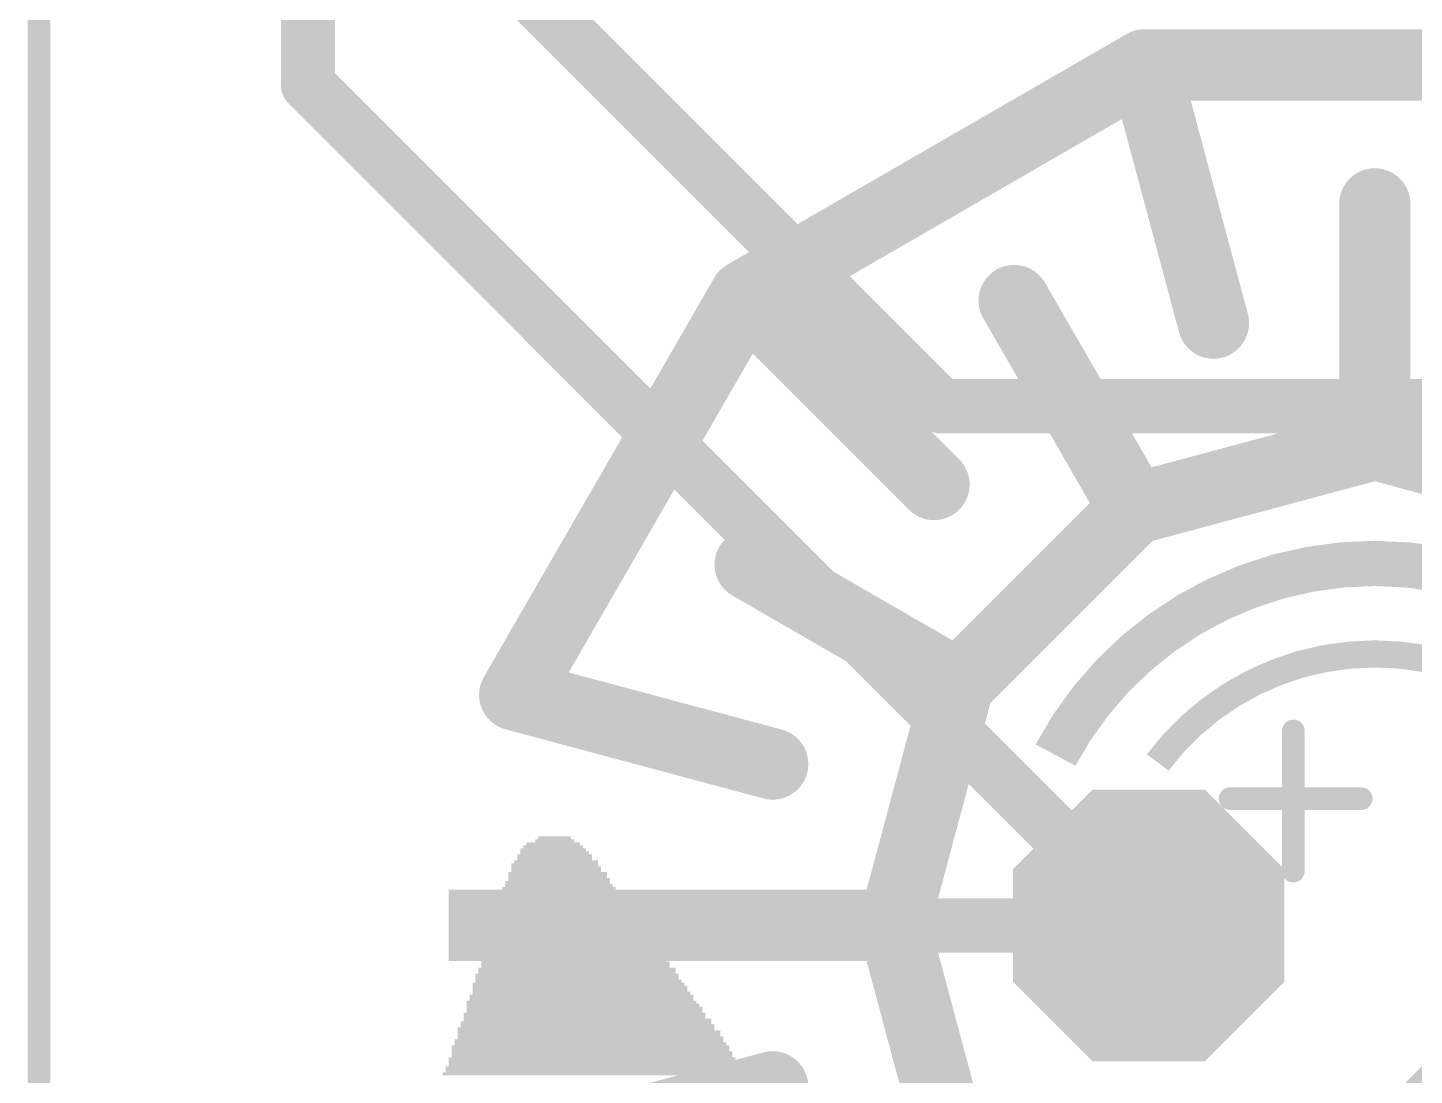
# Model space of a CAD drawing. Extents: x -30.9 to 30.6, y -30.5 to 30.5.
# Drawn here: x -15.04 to -7.25, y -23.31 to -17.43 of the extents above; entities that cross this region are included whole.
import ezdxf

# ---------------------------------------------------------------- set-up
doc = ezdxf.new("R2010")
doc.units = 0
for name, color, linetype in [('1', 12, 'CONTINUOUS'), ('16', 132, 'CONTINUOUS'), ('17', 110, 'CONTINUOUS'), ('21', 40, 'CONTINUOUS'), ('22', 6, 'CONTINUOUS'), ('49', 253, 'CONTINUOUS')]:
    doc.layers.add(name, color=color, linetype=linetype)

# ---------------------------------------------------------------- blocks, each defined once
blk = doc.blocks.new('OCTAGONP')
at = {"const_width": 0.5}
blk.add_lwpolyline([(-0.25, -0.1036), (-0.25, 0.1036), (-0.1036, 0.25), (0.1036, 0.25), (0.25, 0.1036), (0.25, -0.1036), (0.1036, -0.25), (-0.1036, -0.25), (-0.25, -0.1036), (-0.25, 0.1036)], dxfattribs=at)
blk = doc.blocks.new('RECT')
blk.add_solid([(-0.5, -0.5), (0.5, -0.5), (-0.5, 0.5), (0.5, 0.5)])

msp = doc.modelspace()

# ---------------------------------------------------------------- linework, layer by layer
at = {"layer": '1'}
for points, const_width in [([(-8.7661, -17.6424), (-11.0075, -18.9365)], 0.4), ([(-8.3779, -19.0913), (-8.7661, -17.6424)], 0.4), ([(-6.1779, -17.6424), (-8.7661, -17.6424)], 0.4), ([(-7.472, -19.772), (-7.472, -18.422)], 0.4), ([(-11.0075, -18.9365), (-12.3016, -21.1779)], 0.4), ([(-9.9469, -19.9971), (-11.0075, -18.9365)], 0.4), ([(-8.822, -20.1337), (-9.497, -18.9646)], 0.4), ([(-7.472, -19.772), (-8.822, -20.1337)], 0.4), ([(-6.122, -20.1337), (-7.472, -19.772)], 0.4), ([(-8.822, -20.1337), (-9.8103, -21.122)], 0.4), ([(-9.8103, -21.122), (-10.9794, -20.447)], 0.4), ([(-9.8103, -21.122), (-10.172, -22.472)], 0.4), ([(-10.8527, -21.5661), (-12.3016, -21.1779)], 0.4), ([(-12.472, -22.472), (-8.742, -22.472)], 0.3048), ([(-10.172, -22.472), (-12.422, -22.472)], 0.4), ([(-10.172, -22.472), (-9.8103, -23.822)], 0.4), ([(-10.8527, -23.3779), (-12.3016, -23.7661)], 0.4)]:
    msp.add_lwpolyline(points, dxfattribs=dict(at, const_width=const_width))
for points, const_width in [([(-8.6695, -17.6165, 1), (-8.8627, -17.6683)], 0.2), ([(-8.7661, -17.5424, 1), (-8.7661, -17.7424)], 0.2), ([(-8.7161, -17.729, 1), (-8.8161, -17.5558)], 0.2), ([(-7.372, -18.422, 1), (-7.572, -18.422)], 0.2), ([(-10.9368, -18.8658, 1), (-11.0782, -19.0072)], 0.2), ([(-11.0575, -18.8499, 1), (-10.9575, -19.0231)], 0.2), ([(-10.9209, -18.9865, 1), (-11.0941, -18.8865)], 0.2), ([(-9.4104, -18.9146, 1), (-9.5836, -19.0146)], 0.2), ([(-8.4745, -19.1171, 1), (-8.2813, -19.0654)], 0.2), ([(-7.4461, -19.6754, 1), (-7.4979, -19.8686)], 0.2), ([(-7.4461, -19.8686, 1), (-7.4979, -19.6754)], 0.2), ([(-7.572, -19.772, 1), (-7.372, -19.772)], 0.2), ([(-10.0176, -20.0678, 1), (-9.8762, -19.9264)], 0.2), ([(-8.8479, -20.0371, 1), (-8.7961, -20.2303)], 0.2), ([(-8.9086, -20.1837, 1), (-8.7354, -20.0837)], 0.2), ([(-8.7513, -20.2044, 1), (-8.8927, -20.063)], 0.2), ([(-10.9294, -20.3604, 1), (-11.0294, -20.5336)], 0.2), ([(-9.7137, -21.1479, 1), (-9.9069, -21.0961)], 0.2), ([(-9.8603, -21.2086, 1), (-9.7603, -21.0354)], 0.2), ([(-12.2757, -21.0813, 1), (-12.3275, -21.2745)], 0.2), ([(-9.881, -21.0513, 1), (-9.7396, -21.1927)], 0.2), ([(-12.3882, -21.1279, 1), (-12.215, -21.2279)], 0.2), ([(-10.8786, -21.6627, 1), (-10.8269, -21.4695)], 0.2), ([(-12.472, -22.3958, 1), (-12.472, -22.5482)], 0.1524), ([(-12.422, -22.372, 1), (-12.422, -22.572)], 0.2), ([(-10.0754, -22.4461, 1), (-10.2686, -22.4979)], 0.2), ([(-10.172, -22.572, 1), (-10.172, -22.372)], 0.2), ([(-8.742, -22.5482, 1), (-8.742, -22.3958)], 0.1524), ([(-10.2686, -22.4461, 1), (-10.0754, -22.4979)], 0.2), ([(-10.8269, -23.4745, 1), (-10.8786, -23.2813)], 0.2)]:
    msp.add_lwpolyline(points, format="xyb", dxfattribs=dict(at, const_width=const_width))
at = {"layer": '16', "const_width": 0.3048}
for points in [[(-13.462, -6.858), (-13.462, -17.752)], [(-12.192, -17.272), (-9.906, -19.558)], [(-13.462, -17.752), (-8.742, -22.472)], [(-9.906, -19.558), (3.344, -19.558)], [(-6.202, -22.472), (-8.368, -24.638)]]:
    msp.add_lwpolyline(points, dxfattribs=at)
at = {"layer": '16', "const_width": 0.1524}
for points in [[(-13.4081, -17.6981, 1), (-13.5159, -17.8059)], [(-13.5382, -17.752, 1), (-13.3858, -17.752)], [(-9.906, -19.4818, 1), (-9.906, -19.6342)], [(-9.9599, -19.6119, 1), (-9.8521, -19.5041)], [(-8.7959, -22.5259, 1), (-8.6881, -22.4181)]]:
    msp.add_lwpolyline(points, format="xyb", dxfattribs=at)
at = {"layer": '21'}
for points, const_width in [([(-7.472, -20.44, 0.277), (-9.2649, -21.5158)], 0.254), ([(-5.911, -21.1711, 0.2226), (-7.472, -20.44)], 0.254), ([(-7.472, -20.948, 0.2361), (-8.6912, -21.5576)], 0.1524), ([(-6.2319, -21.5862, 0.2422), (-7.472, -20.948)], 0.1524), ([(-7.8975, -21.3798, 1), (-7.961, -21.3798)], 0.0635), ([(-8.2848, -21.7291, 1), (-8.2848, -21.7925)], 0.0635), ([(-7.5482, -21.7925, 1), (-7.5482, -21.7291)], 0.0635), ([(-7.961, -22.1672, 1), (-7.8975, -22.1672)], 0.0635)]:
    msp.add_lwpolyline(points, format="xyb", dxfattribs=dict(at, const_width=const_width))
at = {"layer": '21', "const_width": 0.127}
for points in [[(-7.9292, -22.1672), (-7.9292, -21.3798)], [(-8.2848, -21.7608), (-7.5482, -21.7608)]]:
    msp.add_lwpolyline(points, dxfattribs=at)
at = {"layer": '49', "const_width": 0.127}
msp.add_lwpolyline([(-14.972, -14.972), (-14.972, -29.972)], dxfattribs=at)

# ---------------------------------------------------------------- block references
at = {"layer": '1', "xscale": 0.4, "yscale": 0.4, "rotation": 180}
msp.add_blockref('RECT', (-12.472, -22.472), dxfattribs=at)
at = {"layer": '17', "xscale": 1.524, "yscale": 1.524}
msp.add_blockref('OCTAGONP', (-8.742, -22.472), dxfattribs=at)
msp.add_blockref('OCTAGONP', (-8.742, -22.472), dxfattribs=at)
at = {"layer": '22', "rotation": 180}
for p, xscale, yscale in [((-12.0856, -22.0305), 0.3353, 0.0167), ((-12.0856, -22.0137), 0.3018, 0.0168), ((-12.0772, -21.9969), 0.218, 0.0168), ((-12.0772, -21.9802), 0.1844, 0.0167), ((-12.0688, -22.1143), 0.4694, 0.0167), ((-12.0772, -22.0807), 0.4191, 0.0168), ((-12.0772, -22.0975), 0.4191, 0.0168), ((-12.0856, -22.0472), 0.3688, 0.0168), ((-12.0772, -22.064), 0.3856, 0.0167), ((-12.0604, -22.1813), 0.5532, 0.0168), ((-12.0772, -22.131), 0.4862, 0.0168), ((-12.0689, -22.1478), 0.5029, 0.0168), ((-12.0689, -22.1646), 0.5029, 0.0167), ((-12.0521, -22.2651), 0.6371, 0.0168), ((-12.0605, -22.2316), 0.5867, 0.0168), ((-12.0521, -22.2484), 0.6035, 0.0167), ((-12.0604, -22.1981), 0.5532, 0.0168), ((-12.0521, -22.2149), 0.5699, 0.0167), ((-12.0353, -22.3322), 0.7041, 0.0168), ((-12.0353, -22.349), 0.7041, 0.0167), ((-12.0437, -22.2819), 0.6538, 0.0168), ((-12.0437, -22.2987), 0.6538, 0.0167), ((-12.0353, -22.3154), 0.6706, 0.0168), ((-12.0269, -22.3825), 0.7544, 0.0168), ((-12.0185, -22.3993), 0.7712, 0.0167), ((-12.0185, -22.416), 0.7712, 0.0168), ((-12.0185, -22.3657), 0.7376, 0.0168), ((-12.0102, -22.4831), 0.8549, 0.0167), ((-12.0018, -22.4998), 0.8717, 0.0168), ((-12.0102, -22.4328), 0.8215, 0.0168), ((-12.0102, -22.4496), 0.8215, 0.0167), ((-12.0018, -22.4663), 0.8382, 0.0168), ((-11.985, -22.5837), 0.9723, 0.0167), ((-11.9934, -22.5501), 0.922, 0.0168), ((-11.985, -22.5669), 0.9388, 0.0168), ((-11.9934, -22.5166), 0.8885, 0.0168), ((-11.985, -22.5334), 0.9052, 0.0167), ((-11.9766, -22.634), 1.0226, 0.0167), ((-11.9682, -22.6507), 1.0394, 0.0168), ((-11.985, -22.6004), 0.9723, 0.0168), ((-11.9766, -22.6172), 0.989, 0.0168), ((-11.9515, -22.7178), 1.1064, 0.0167), ((-11.9515, -22.7345), 1.1064, 0.0168), ((-11.9682, -22.6675), 1.0394, 0.0167), ((-11.9599, -22.6842), 1.0561, 0.0168), ((-11.9599, -22.701), 1.0561, 0.0168), ((-11.9431, -22.8016), 1.1902, 0.0168), ((-11.9347, -22.8184), 1.207, 0.0167), ((-11.9515, -22.7513), 1.1399, 0.0168), ((-11.9515, -22.7681), 1.1399, 0.0167), ((-11.9431, -22.7848), 1.1567, 0.0168), ((-11.9264, -22.8687), 1.2573, 0.0167), ((-11.9264, -22.8854), 1.2573, 0.0168), ((-11.9347, -22.8351), 1.207, 0.0168), ((-11.9263, -22.8519), 1.2238, 0.0168), ((-11.9096, -22.9692), 1.3579, 0.0168), ((-11.9263, -22.9022), 1.2908, 0.0167), ((-11.9179, -22.9189), 1.3076, 0.0168), ((-11.9096, -22.9357), 1.3243, 0.0168), ((-11.9096, -22.9525), 1.3243, 0.0167), ((-11.9012, -23.0195), 1.4082, 0.0168), ((-11.8928, -23.0363), 1.425, 0.0168), ((-11.9096, -22.986), 1.3579, 0.0168), ((-11.8928, -23.0028), 1.3914, 0.0167), ((-11.8844, -23.1201), 1.5088, 0.0168), ((-11.9012, -23.0531), 1.4417, 0.0167), ((-11.8844, -23.0698), 1.4752, 0.0168), ((-11.8844, -23.0866), 1.4752, 0.0167), ((-11.876, -23.1033), 1.492, 0.0168), ((-11.8761, -23.1536), 1.5591, 0.0168), ((-11.8761, -23.1704), 1.5591, 0.0168), ((-11.8677, -23.1872), 1.5759, 0.0167), ((-11.8677, -23.2039), 1.5759, 0.0168), ((-11.8761, -23.1369), 1.5255, 0.0167), ((-11.8593, -23.271), 1.6597, 0.0168), ((-11.8677, -23.2207), 1.6093, 0.0168), ((-11.8593, -23.2375), 1.6261, 0.0167), ((-11.8593, -23.2542), 1.6261, 0.0168), ((-11.8676, -23.3045), 1.6764, 0.0168), ((-11.8593, -23.2878), 1.6597, 0.0167)]:
    msp.add_blockref('RECT', p, dxfattribs=dict(at, xscale=xscale, yscale=yscale))

doc.saveas('drawing.dxf')
